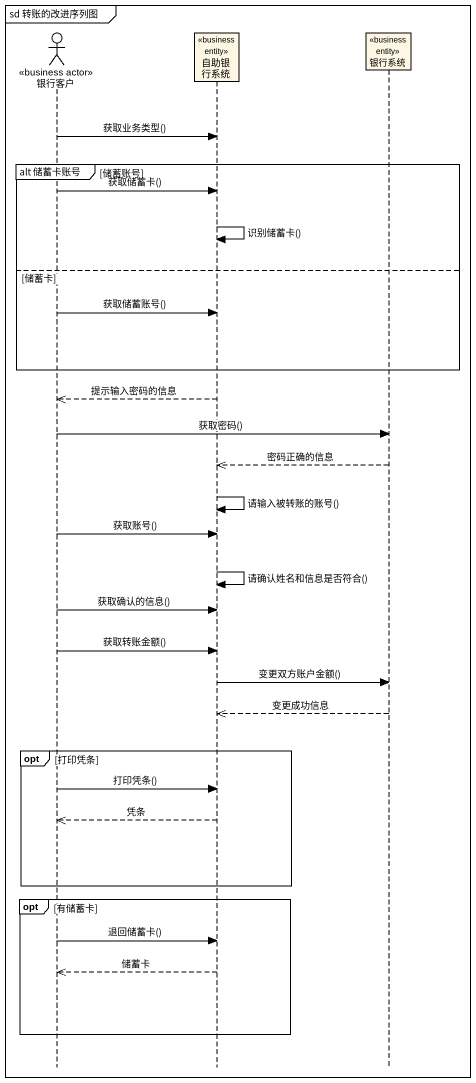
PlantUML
@startuml
mainframe sd 转账的改进序列图
hide footbox
actor 银行客户 <<business actor>>
participant 自助银行系统 <<business entity>>
participant 银行系统 <<business entity>>

银行客户 -> 自助银行系统 : 获取业务类型()
group alt 储蓄卡账号 [储蓄账号]
  银行客户 -> 自助银行系统 : 获取储蓄卡()
  自助银行系统 -> 自助银行系统 : 识别储蓄卡()
else 储蓄卡
  银行客户 -> 自助银行系统 : 获取储蓄账号()
end
自助银行系统 -->> 银行客户 : 提示输入密码的信息
银行客户 -> 银行系统 : 获取密码()
银行系统 -->> 自助银行系统 : 密码正确的信息
自助银行系统 -> 自助银行系统 : 请输入被转账的账号()
银行客户 -> 自助银行系统 : 获取账号()
自助银行系统 -> 自助银行系统 : 请确认姓名和信息是否符合()
银行客户 -> 自助银行系统 : 获取确认的信息()
银行客户 -> 自助银行系统 : 获取转账金额()
自助银行系统 -> 银行系统 : 变更双方账户金额()
银行系统 -->> 自助银行系统 : 变更成功信息
opt 打印凭条
  银行客户 -> 自助银行系统 : 打印凭条()
  自助银行系统 -->> 银行客户 : 凭条
end
opt 有储蓄卡
  银行客户 -> 自助银行系统 : 退回储蓄卡()
  自助银行系统 -->> 银行客户 : 储蓄卡
end
@enduml
